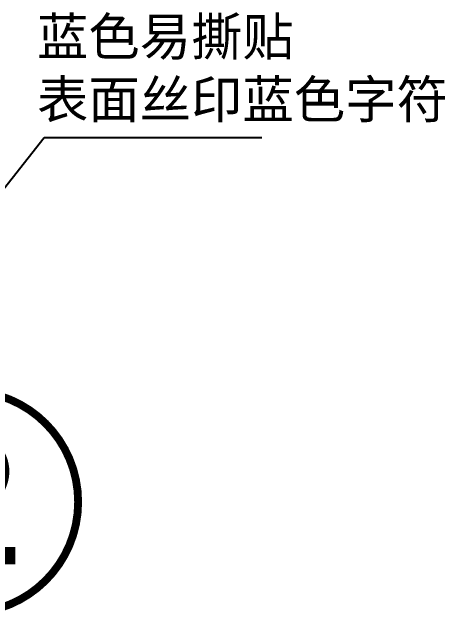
# Model space of a CAD drawing. Header units: millimetres. Extents: x 20905 to 43117, y -15595 to -5301.
# Drawn here: x 26137.13 to 26165.87, y -15158.43 to -15118.29 of the extents above; entities that cross this region are included whole.
import ezdxf

# ---------------------------------------------------------------- set-up
doc = ezdxf.new("R2010")
doc.units = ezdxf.units.MM
doc.header["$LTSCALE"] = 0.2
doc.layers.add('DIM', color=4, linetype='Continuous')
doc.styles.get("Standard").update_dxf_attribs({"font": 'simhei.ttf'})
doc.styles.add('宋体', font='arial.ttf')
doc.dimstyles.new('FT', dxfattribs={"dimtxt": 3, "dimasz": 1.5, "dimexe": 0.6, "dimexo": 0.6, "dimgap": 0.3, "dimtad": 0, "dimzin": 1, "dimdsep": 46, "dimtxsty": '宋体', "dimcen": 0, "dimclrd": 3, "dimclre": 3, "dimclrt": 3, "dimadec": 0, "dimazin": 0, "dimtfac": 1, "dimtmove": 0, "dimatfit": 3, "dimfxl": 1, "dimarcsym": 0})

msp = doc.modelspace()

# ---------------------------------------------------------------- texts
at = {"color": 1, "insert": (26125.9692, -15145.0198), "char_height": 12, "width": 3.138098, "attachment_point": 1, "style": '宋体'}
msp.add_mtext('②', dxfattribs=at)
at = {"layer": 'DIM', "insert": (26138.7869, -15118.668), "char_height": 2.5, "width": 29.38209, "attachment_point": 1}
msp.add_mtext('{\\fSimSun|b0|i0|c134|p2;蓝色易撕贴\\P表面丝印蓝色字符}', dxfattribs=at)

# ---------------------------------------------------------------- leaders
at = {"layer": 'DIM'}
msp.add_leader([(26133.7514, -15133.5645), (26139.2715, -15126.6167), (26153.7131, -15126.6167)], dimstyle='FT', override={"dimclrd": 256, "dimclre": 256, "dimclrt": 4}, dxfattribs=at)

doc.saveas('drawing.dxf')
